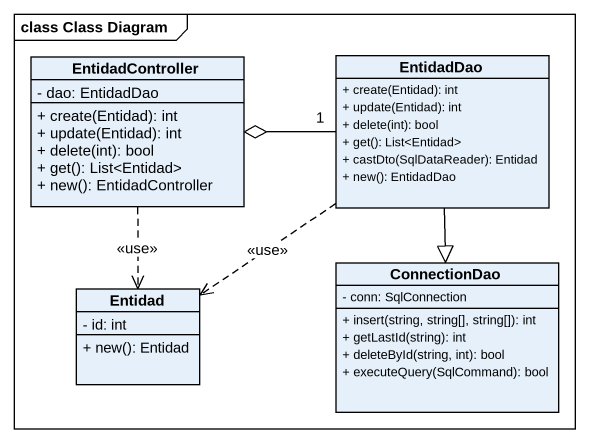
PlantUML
@startuml
mainframe class Class Diagram
hide circle
hide empty members
skinparam classAttributeIconSize 0
class EntidadController {
  - dao: EntidadDao
  + create(Entidad): int
  + update(Entidad): int
  + delete(int): bool
  + get(): List<Entidad>
  + new(): EntidadController
}
class EntidadDao {
  + create(Entidad): int
  + update(Entidad): int
  + delete(int): bool
  + get(): List<Entidad>
  + castDto(SqlDataReader): Entidad
  + new(): EntidadDao
}
class ConnectionDao {
  - conn: SqlConnection
  + insert(string, string[], string[]): int
  + getLastId(string): int
  + deleteById(string, int): bool
  + executeQuery(SqlCommand): bool
}
class Entidad {
  - id: int
  + new(): Entidad
}
EntidadController ..> Entidad : <<use>>
EntidadDao "1" -left-o EntidadController
EntidadDao --|> ConnectionDao
EntidadDao ..> Entidad : <<use>>
@enduml
